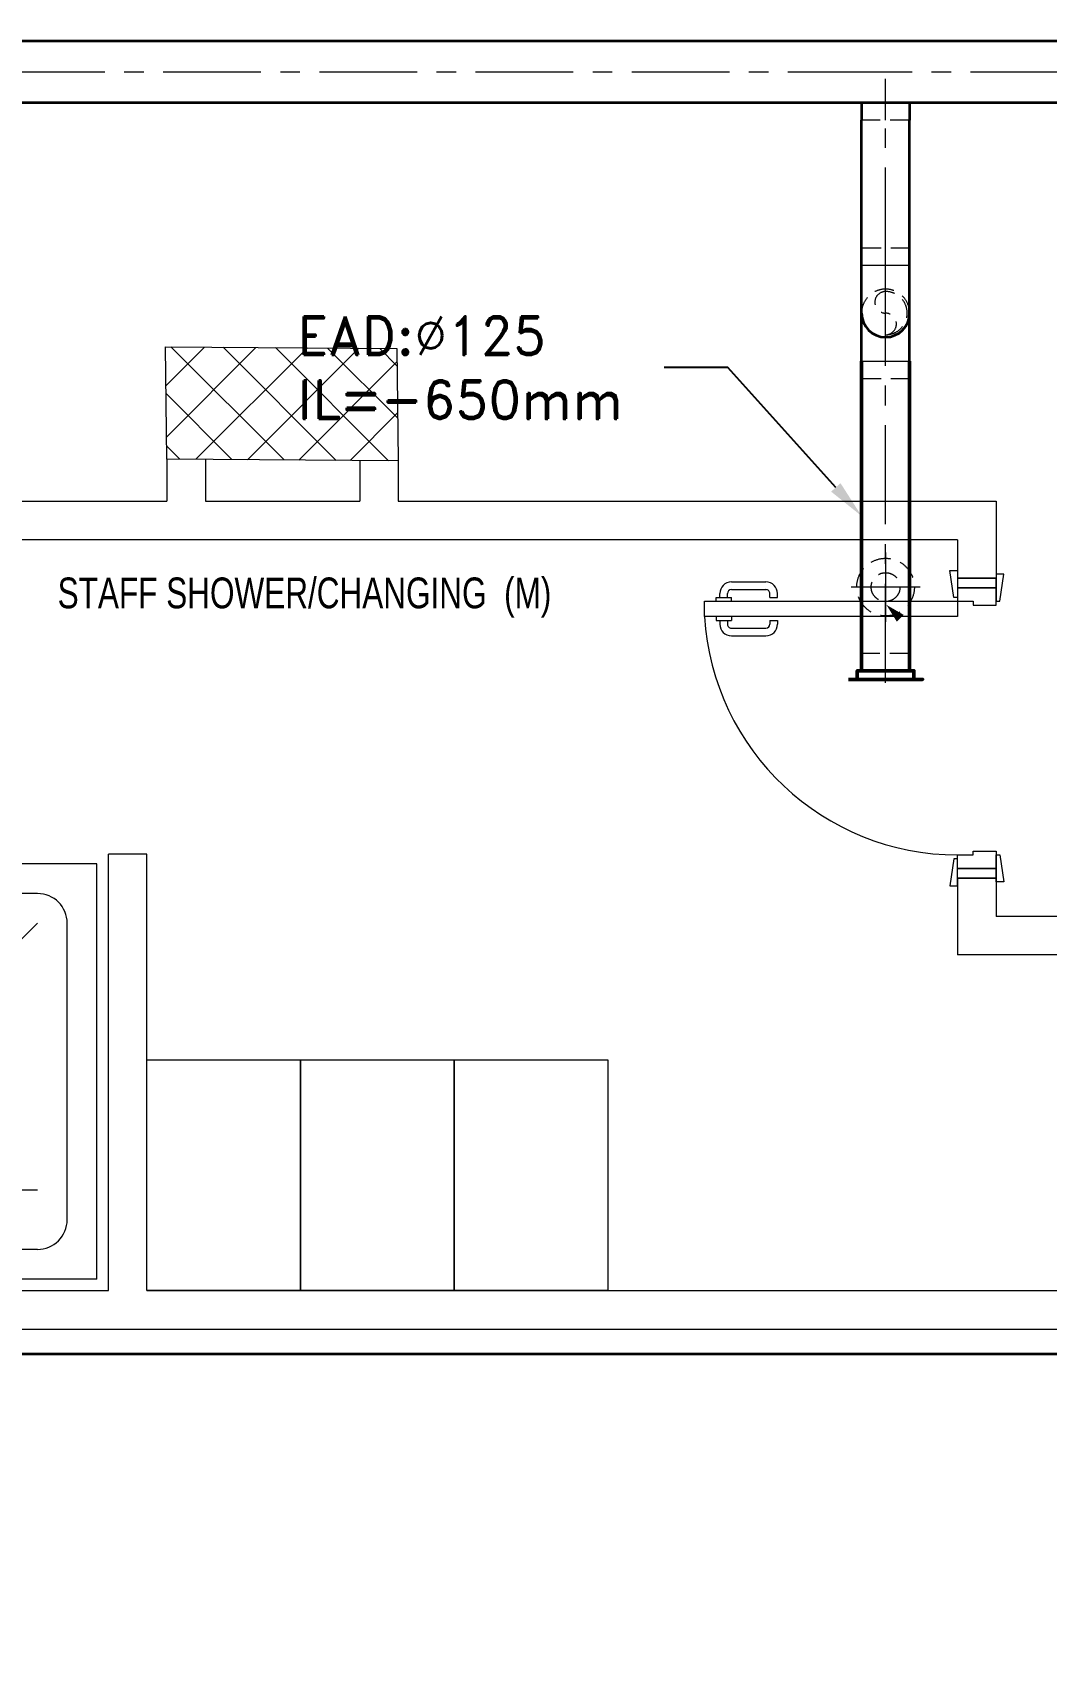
# Model space of a CAD drawing. Header units: millimetres. Extents: x -160614 to 59925, y -157025 to 0.
# Drawn here: x -119886 to -117249, y -104843 to -100571 of the extents above; entities that cross this region are included whole.
import ezdxf
from ezdxf import colors
from ezdxf.entities.mleader import LeaderData, LeaderLine
from ezdxf.math import Vec2, Vec3

# ---------------------------------------------------------------- set-up
doc = ezdxf.new("R2010")
doc.units = ezdxf.units.MM
doc.header["$LTSCALE"] = 8
for name, pattern in [('AXES', [50.800000000000004, 31.75, -6.35, 6.35, -6.35]), ('CACHE', [9.524999999999999, 6.35, -3.175]), ('CENTER', [50.800000000000004, 31.75, -6.35, 6.35, -6.35]), ('HIDDEN', [9.524999999999999, 6.35, -3.175])]:
    doc.linetypes.add(name, pattern=pattern)
for name, color, linetype, lineweight in [('72_EGR_BASE_TEXT', 9, 'Continuous', 5), ('72_EGR_EQP_TAG', 9, 'Continuous', 5), ('C-HYDR-CTCH', 9, 'Continuous', 5), ('Hatch', 9, 'Continuous', 5), ('LOADING', 9, 'Continuous', 5), ('SANIT', 9, 'Continuous', 5), ('Structure', 9, 'Continuous', 5), ('Walls', 9, 'Continuous', 5), ('Wooden Joinery', 9, 'Continuous', 5)]:
    doc.layers.add(name, color=color, linetype=linetype, lineweight=lineweight)
for name, color, linetype in [('A-EXH', 1, 'Continuous'), ('A-EXH-registers', 1, 'Continuous'), ('A-EXH-texts', 1, 'Continuous'), ('A-EXH-thin', 8, 'Continuous'), ('AC-EXHAUST-TXT', 25, 'Continuous'), ('M-VAC_DUCT_EXHAUST', 1, 'Continuous'), ('REF', 42, 'Continuous')]:
    doc.layers.add(name, color=color, linetype=linetype)
doc.styles.add('ROMAND', font='romand.shx')
doc.styles.add('X3G_ENTITY_258862', font='swisscl.ttf', dxfattribs={"height": 200})

# ---------------------------------------------------------------- blocks, each defined once
blk = doc.blocks.new('A$C72370EFE')
at = {"layer": 'Wooden Joinery'}
for p, q in [((-0.009999999999990905, -0.03999999999999915), (-0.01999999999998181, -0.03999999999999915)), ((-0.009999999999990905, -0.03000000000000114), (-0.01000000000010459, -0.07000000000000028)), ((0, -0.03000000000000114), (-0.009999999999990905, -0.03000000000000114)), ((0.04000000000019099, -0.03000000000000114), (0.0500000000001819, -0.03000000000000114)), ((0.0500000000001819, -0.03000000000000114), (0.05000000000029559, -0.07000000000000028)), ((0.0500000000001819, -0.03999999999999915), (0.0600000000001728, -0.03999999999999915)), ((-0.04999999999995453, -0.07000000000000028), (-0.04999999999984084, -0.1600000000000037)), ((-0.02999999999997272, -0.07000000000000028), (-0.02999999999985903, -0.1600000000000037)), ((-0.009999999999990905, -0.06000000000000227), (-0.01999999999998181, -0.06000000000000227)), ((0, -0.07000000000000028), (-0.009999999999990905, -0.07000000000000028)), ((0.04000000000019099, -0.07000000000000028), (0.0500000000001819, -0.07000000000000028)), ((0.0500000000001819, -0.06000000000000227), (0.0600000000001728, -0.06000000000000227)), ((0.07000000000016371, -0.07000000000000028), (0.07000000000005002, -0.1600000000000037)), ((0.09000000000014552, -0.07000000000000028), (0.09000000000003183, -0.1600000000000037)), ((-0.009999999999877218, -0.1700000000000017), (-0.01999999999986812, -0.1700000000000017)), ((-0.009999999999877218, -0.1700000000000017), (-0.009999999999877218, -0.1900000000000048)), ((0.05000000000006821, -0.1700000000000017), (0.06000000000005912, -0.1700000000000017)), ((0.05000000000006821, -0.1700000000000017), (0.05000000000006821, -0.1900000000000048)), ((-0.009999999999877218, -0.1900000000000048), (-0.01999999999986812, -0.1900000000000048)), ((0.05000000000006821, -0.1900000000000048), (0.06000000000005912, -0.1900000000000048))]:
    blk.add_line(p, q, dxfattribs=at)
for centre, radius, start, end in [((-0.01999999999998181, -0.07000000000000028), 0.03, 90, 180), ((0.0600000000001728, -0.07000000000000028), 0.03, 0, 90), ((-0.01999999999998181, -0.07000000000000028), 0.01, 90, 180), ((0.0600000000001728, -0.07000000000000028), 0.01, 0, 90), ((-0.01999999999986812, -0.1600000000000037), 0.03, 180, 270), ((-0.01999999999986812, -0.1600000000000037), 0.01, 180, 270), ((0.06000000000005912, -0.1600000000000037), 0.01, 270, 0), ((0.06000000000005912, -0.1600000000000037), 0.03, 270, 0)]:
    blk.add_arc(centre, radius, start, end, dxfattribs=at)
blk = doc.blocks.new('A$C268A7CF0')
at = {"layer": 'Wooden Joinery'}
for points in [[(80.00399540620856, 758.7808040424279), (80.00399540620856, 768.78128367303), (10.00063799135387, 778.7817633039231), (10.00063799135387, 758.7808040424279)], [(739.9982398385182, 758.7808040423115), (739.9982398385182, 768.78128367303), (810.0015972533729, 778.7817633038067), (810.0015972531401, 758.7808040423697)], [(70.0035157755483, 658.780804042457), (70.0035157755483, 648.7803244116803), (0.0001583604607731104, 638.7798447810783), (0.0001583604607731104, 658.780804042457)], [(120.0059139293153, 658.7808040423406), (120.0059139306541, -7.697787077631801e-05), (80.00399540778017, -7.697792898397893e-05), (80.00399540644139, 658.780804042457)], [(749.9987194696441, 658.7808040423406), (749.9987194696441, 648.7803244117385), (820.002076884266, 638.7798447810201), (820.002076884266, 658.780804042457)]]:
    blk.add_lwpolyline(points, close=True, dxfattribs=at)
for points in [[(45.00231669913046, 658.7808040423988), (45.00231669913046, 758.7808040424279), (20.00111762224697, 758.7808040425443), (20.0011176224798, 658.7808040425734), (45.00231669913046, 658.7808040423988)], [(45.00231669889763, 658.7808040426899), (80.00399540644139, 658.780804042457), (80.00399540644139, 698.7827225655637), (90.00447503710166, 698.7827225652145), (90.00447503733449, 758.7808040426607), (45.00231669913046, 758.7808040424279), (45.00231669889763, 658.7808040426899)], [(774.9999185458291, 658.780804042457), (739.9982398385182, 658.7808040422824), (739.9982398382854, 698.7827225655055), (729.9977602078579, 698.7827225652727), (729.9977602073923, 758.7808040424861), (774.9999185453635, 758.7808040425443), (774.9999185458291, 658.780804042457)], [(774.9999185455963, 658.780804042457), (774.9999185453635, 758.7808040425443), (800.001117622247, 758.7808040424861), (800.0011176224798, 658.7808040423988), (774.9999185455963, 658.780804042457)]]:
    blk.add_lwpolyline(points, dxfattribs=at)
blk.add_arc((80.00399540644139, 658.7808040424061), 659.9942444320768, 273.4747979905363, 0, dxfattribs=at)
at = {"layer": 'Wooden Joinery', "xscale": 999.9999999998854, "yscale": 999.9999999998854, "zscale": 999.9999999998854, "rotation": 180}
blk.add_blockref('A$C72370EFE', (120.0059139308869, -7.697775436099619e-05), dxfattribs=at)
blk = doc.blocks.new('A$C47696aed')
at = {"layer": 'Hatch'}
h = blk.add_hatch(dxfattribs=at)
h.set_pattern_fill('ANSI37', color=256, scale=30)
h.set_pattern_definition([(45, (0, 0), (-67.35192090801866, 67.35192090801866), []), (135, (0, 0), (-67.35192090801866, -67.35192090801864), [])])
h.paths.add_polyline_path([(50952.65890286537, 21917.90117246215), (50348.72306925309, 21909.74587517308), (50352.61760289129, 21621.33843560587), (50956.55343653914, 21629.49373293482)])
h.paths.add_polyline_path([(43791.89540090831, 21910.13626871398), (43208.39156583045, 21904.72568193334), (43188.46127167926, 21613.33456440386), (43771.96510675712, 21618.74515118473)])
h.paths.add_polyline_path([(29414.94768239791, 21902.76746834489), (28815.84806079185, 21898.68783707242), (28810.13874411537, 21605.63425206556), (29409.23836577218, 21609.71388330683)])
h.paths.add_polyline_path([(36600.15027514659, 21904.93568402808), (35998.96405953518, 21897.44341075025), (35990.7440224078, 21611.78551922669), (36591.93023801921, 21619.27779250452)])
h.paths.add_polyline_path([(22195.711284091, 21912.03166619618), (21589.25982243335, 21890.17703984305), (21603.79236787627, 21597.64019584912), (22210.24382950296, 21619.49482215126)])
h.paths.add_polyline_path([(15459.09601511549, 21901.65291435295), (14237.15456092265, 21925.59205384576), (14230.73345924378, 21629.45733883325), (15452.6749134874, 21605.51819930947)])
h.paths.add_polyline_path([(15473.19471376156, 14701.56249209866), (14258.19266025955, 14685.84594365326), (14244.72114109108, 14393.41044957307), (15459.72319467506, 14409.1269980385)])
h.paths.add_polyline_path([(15447.11996749369, 7508.402531788915), (14244.04364118952, 7492.405785581917), (14238.33432461926, 7199.352200535828), (15441.41065086798, 7215.348946750863)])
h.paths.add_polyline_path([(15465.63960820156, 309.6858390090056), (14268.95654949057, 298.2553099577781), (14271.76910867799, 3.803327153204009), (15468.45216735778, 15.23385615343796)])
h.paths.add_polyline_path([(7830.616258125294, 311.793869010402), (7227.060697460089, 308.094510771567), (7237.70771341864, 22.62184820999028), (7841.263274032848, 26.321206479799)])
h.paths.add_polyline_path([(7815.177747422822, 7509.79877678794), (7218.354856322978, 7511.359757025028), (7218.237390204333, 7210.198693469865), (7815.060281253413, 7208.637713263512)])
h.paths.add_polyline_path([(7825.051300763618, 14699.3597865398), (7205.758578153327, 14700.59416233585), (7195.164288483786, 14397.63416323066), (7814.457011074301, 14396.39978751633)])
h.paths.add_polyline_path([(7801.739301570226, 21878.73653883673), (7201.079641937271, 21893.19244854827), (7197.456919316894, 21603.55150551582), (7798.116578867892, 21589.09559578425)])
h.paths.add_polyline_path([(602.6472432142982, 21876.85598163982), (-0.001488337053160649, 21899.56074538711), (1.875025053050194, 21611.24585035467), (604.5237566044161, 21588.54108660738)])
h.paths.add_polyline_path([(610.3638571500851, 7498.560115361353), (8.32448107311211, 7491.589490585211), (11.70087736262212, 7199.976667811396), (613.7402535262518, 7206.947292556519)])
h.paths.add_polyline_path([(627.8726603421455, 303.9411883235443), (29.48482373845764, 302.9426870569623), (34.34494512947276, 2.254511000355706), (632.7327817329206, 3.253012267403392)])
h.paths.add_polyline_path([(22214.579397097, 317.2174509044307), (21608.88848152617, 304.2747025873941), (21614.60176341841, 3.064878029519605), (22220.29267904023, 16.00762631557518)])
h.paths.add_polyline_path([(22208.06104650651, 7509.692103336565), (21613.67778440121, 7492.126863068665), (21615.78000571065, 7195.545372270743), (22210.16326784715, 7213.1106125894)])
h.paths.add_polyline_path([(22199.34692327329, 14717.72705893009), (21600.38867711509, 14710.04464918235), (21604.39563797368, 14409.8781215765), (22203.35388416285, 14417.56053137523)])
h.paths.add_polyline_path([(29399.66750759375, 14702.44688404421), (28797.72565343487, 14707.13775532017), (28801.97151180845, 14415.02994536212), (29403.91336601786, 14410.33907405473)])
h.paths.add_polyline_path([(29403.40066873003, 7519.803772830868), (28799.55744955875, 7502.214949066518), (28812.9979369659, 7202.141036008017), (29413.0970021314, 7223.191262779987)])
h.paths.add_polyline_path([(29419.54605692672, 303.7849725198466), (28815.68842769251, 310.3802863666751), (28813.29913857579, 24.67363384062992), (29417.15676781023, 18.07831999403425)])
h.paths.add_polyline_path([(36618.02385220304, 314.2458957131021), (36020.72316604503, 299.6894409519155), (36029.70771449502, -0.004199135113594821), (36627.00840060203, 14.55225565703586)])
h.paths.add_polyline_path([(36610.73667342984, 7502.578379449667), (36009.4578434038, 7504.519632709214), (36010.57381078927, 7207.292859660694), (36611.85264084628, 7205.351606452141)])
h.paths.add_polyline_path([(36574.25190127268, 14706.41894276603), (35993.40506970347, 14711.10490650241), (36013.1053391262, 14421.26891946048), (36593.95217069518, 14416.58295572386)])
h.paths.add_polyline_path([(43777.60976200271, 14705.69125746773), (43180.03123245714, 14719.43538219645), (43182.04912134632, 14427.51770865754), (43779.62765115742, 14413.77358389268)])
h.paths.add_polyline_path([(43778.63715867838, 7507.120847694809), (43210.20746167819, 7499.526144873118), (43212.03521401528, 7205.380501860986), (43780.46491111722, 7212.975204620743)])
h.paths.add_polyline_path([(43815.69234047201, 309.9641928793826), (43210.43045880413, 307.3081316433345), (43211.76684186887, 2.773851530393586), (43817.02872343501, 5.429912829073146)])
h.paths.add_polyline_path([(50989.89646114851, 309.4803125930484), (50401.94159457088, 325.5450213535223), (50388.73906247644, 18.31921976106605), (50976.69392905431, 2.254511000821367)])
h.paths.add_polyline_path([(50974.12643849663, 7508.860029341886), (50370.89691945701, 7509.950705887522), (50368.93175683683, 7213.435717841612), (50972.16127587669, 7212.345041296208)])
at = {"layer": 'C-HYDR-CTCH', "color": 4, "flags": 128}
blk.add_lwpolyline([(28797.72565343487, 14707.13775532017), (29399.66750759375, 14702.44688404421), (29403.91336601786, 14410.33907405473), (28801.97151180846, 14415.02994536213), (28797.72565343487, 14707.13775532017)], dxfattribs=at)
blk = doc.blocks.new('SHOWER TRAY 80x80')
at = {"layer": 'SANIT'}
for p, q in [((0, 0), (0, 0.8000000000000007)), ((0.799999999999983, 0.8000000000000007), (-3.552713678800501e-15, 0.7999999999999972)), ((0.7999999999999794, 7.105427357601002e-15), (0.799999999999983, 0.8000000000000007)), ((0.1142857142856926, 0.7428571428571544), (0.6857142857142691, 0.7428571428571615)), ((0.05714285714283207, 0.4124033613445377), (0.05714285714283207, 0.685714285714301)), ((0.7428571428571153, 0.1142857142857174), (0.7428571428571296, 0.6857142857143081)), ((0.2285714285714064, 0.6285714285714441), (0.6857142857142655, 0.6285714285714441)), ((0.1714285714285531, 0.1142857142857068), (0.1714285714285531, 0.5714285714285836)), ((0.2285714285714064, 0.5714285714285836), (0.6857142857142655, 0.1142857142857245)), ((0.01000000000000512, 0.4549999999999912), (0.01000000000000512, 0.4750000000000014)), ((0.01631966011248664, 0.4750000000000014), (0.01000000000000512, 0.4750000000000014)), ((0.01249999999998863, 0.4549999999999912), (0.01000000000000512, 0.4549999999999912)), ((0.01249999999998863, 0.3349999999999866), (0.01249999999998863, 0.4649999999999963)), ((0.04249999999998977, 0.413264705882348), (0.04249999999998977, 0.4649999999999963)), ((0.08950000000000102, 0.4104999999999919), (0.03164137928153821, 0.4139034482775585)), ((0.1099999999999994, 0.3999999999999986), (0, 0.3999999999999986)), ((0.06674858673548556, 0.3727685026005716), (0.02709900889367134, 0.3938940117229563)), ((0.04073028667295375, 0.3866311933336917), (0.0316413792811403, 0.3860965517224102)), ((0.07150997231136103, 0.3807923120500973), (0.03344981494325339, 0.4058135719738871)), ((0.04249999999998977, 0.3349999999999866), (0.04249999999998977, 0.3856882805192541)), ((0.0608299165623265, 0.3878135245036631), (0.08949999999998681, 0.3894999999999911)), ((0.05714285714283562, 0.1142857142857068), (0.05714285714283207, 0.3778864871840746)), ((0.01000000000000512, 0.345000000000006), (0.01000000000000512, 0.3249999999999957)), ((0.01249999999998863, 0.345000000000006), (0.01000000000000512, 0.345000000000006)), ((0.01631966011248664, 0.3250000000000099), (0.01000000000000512, 0.3250000000000099)), ((0.1142857142856961, 0.05714285714285339), (0.6857142857142584, 0.05714285714286405)), ((0, 0), (0.7999999999999794, 7.105427357601002e-15))]:
    blk.add_line(p, q, dxfattribs=at)
blk.add_circle((0.1714285714285531, 0.6285714285714441), 0.02857142857142873, dxfattribs=at)
for centre, radius, start, end in [((0.1142857142856926, 0.685714285714301), 0.05714285714285747, 90, 180), ((0.6857142857142691, 0.6857142857143081), 0.05714285714285747, 359.9999999999992, 90), ((0, 0.4750000000000014), 0.009999999999999787, 0, 90.00000000000263), ((0.0274999999999892, 0.4649999999999963), 0.01499999999999968, 0, 180), ((0, 0.4549999999999912), 0.009999999999999787, 269.9999999999973, 0), ((0.03000000000000114, 0.3999999999999844), 0.0175000000000054, 49.63201498841951, 309.2525527154357), ((0.03000000000000114, 0.3999999999999986), 0.0140000000000029, 83.2670787910549, 276.732921207356), ((0.03000000000000114, 0.3999999999999986), 0.006760091880911086, 54.04227897446988, 244.5873310711967), ((0.06912927952342329, 0.3767804073253345), 0.004665091389374755, 239.3148050232749, 59.31480502755438), ((0.08950000000000102, 0.3999999999999844), 0.01049999999999862, 270, 90.00000000010422), ((0, 0.345000000000006), 0.009999999999999787, 0, 90.00000000000263), ((0, 0.3250000000000099), 0.009999999999999787, 269.9999999999973, 0), ((0.0274999999999892, 0.3349999999999866), 0.01499999999999968, 180, 0), ((0.1142857142856961, 0.1142857142857068), 0.05714285714285747, 179.9999999999998, 270), ((0.6857142857142584, 0.1142857142857174), 0.05714285714285747, 270, 359.9999999999996)]:
    blk.add_arc(centre, radius, start, end, dxfattribs=at)
blk = doc.blocks.new('GF1')
at = {"layer": 'LOADING', "color": 9}
for points in [[(-119189.3671013069, -103842.6130425801), (-119589.3671013069, -103842.6130425801), (-119589.3671013069, -103242.6130425801), (-119189.3671013069, -103242.6130425801)], [(-118789.3671013069, -103842.6130425801), (-119189.3671013069, -103842.6130425801), (-119189.3671013069, -103242.6130425801), (-118789.3671013069, -103242.6130425801)], [(-118389.3671013069, -103842.6130425801), (-118789.3671013069, -103842.6130425801), (-118789.3671013069, -103242.6130425801), (-118389.3671013069, -103242.6130425801)]]:
    blk.add_lwpolyline(points, close=True, dxfattribs=at)
at = {"layer": 'Walls', "color": 9}
for p, q in [((-119536.7405346296, -101679.8376082007, 5.889685836021185e-07), (-119536.7405346296, -101789.5051247197, 5.889685836021185e-07)), ((-119436.7405346296, -101680.6168979734, 5.889685836021185e-07), (-119436.7405346296, -101789.5051247197, 5.889685836021185e-07)), ((-119034.7986804202, -101683.7491897354, 5.89026791263032e-07), (-119034.7986804202, -101789.5051247197, 5.89026791263032e-07)), ((-118934.7986804202, -101684.5284795081, 5.89026791263032e-07), (-118934.7986804202, -101789.5051247197, 5.89026791263032e-07)), ((-123079.3671013078, -101789.505124718), (-119536.7405346296, -101789.5051247197, 5.889685836021183e-07)), ((-119436.7405346296, -101789.5051247197, 5.889685836021185e-07), (-119034.7986804202, -101789.5051247197, 5.89026791263032e-07)), ((-118934.7986804202, -101789.5051247197, 5.890267912630326e-07), (-117379.3671013078, -101789.5051247197)), ((-117379.3671013078, -101789.5051247197), (-117379.3671013078, -101989.5051247198)), ((-117479.3671013078, -101889.5051247197), (-120829.3671013078, -101889.5051247196)), ((-117479.3671013078, -101889.5051247197), (-117479.3671013078, -101989.50512472)), ((-117479.3671013078, -101989.50512472), (-117379.3671013078, -101989.5051247198)), ((-119589.3671013069, -102707.6130425741), (-119689.3671013069, -102707.6130425741)), ((-119689.3671013069, -103842.6130425739), (-119689.3671013069, -102707.6130425741)), ((-119589.3671013069, -103842.6130425739), (-119589.3671013069, -102707.6130425741)), ((-117479.3671013074, -102769.50512472), (-117479.3671013078, -102969.5051247197)), ((-117479.367101306, -102769.50512472), (-117379.367101306, -102769.5051247198)), ((-117379.3671013078, -102769.5051247198), (-117379.3671013078, -102869.5051247197)), ((-116179.3671013078, -102869.5051247197), (-117379.3671013078, -102869.5051247197)), ((-116829.3671013078, -102969.5051247197), (-117479.3671013078, -102969.5051247197)), ((-120829.3671013078, -103842.6130425801), (-119689.3671013069, -103842.6130425801)), ((-119589.3671013069, -103842.6130425801), (-116829.3671013078, -103842.6130425801)), ((-128624.3671013162, -103942.6130425801), (-102939.3671013078, -103942.6130425808))]:
    blk.add_line(p, q, dxfattribs=at)
at = {"layer": 'SANIT', "color": 9, "xscale": 1350.000000000878, "yscale": 1350.000000000878, "zscale": 1350.000000000878, "rotation": 90.00000000000001}
blk.add_blockref('SHOWER TRAY 80x80', (-119719.3671013069, -103812.6130425741), dxfattribs=at)
at = {"layer": 'Structure', "color": 9}
blk.add_blockref('A$C47696aed', (-148338.7120464381, -116094.8675535629, 5.889685836021185e-07), dxfattribs=at)
at = {"layer": 'Wooden Joinery', "color": 9, "rotation": 270}
blk.add_blockref('A$C268A7CF0', (-118138.1479053501, -101969.5040070976), dxfattribs=at)
at = {"layer": '72_EGR_BASE_TEXT', "color": 9, "insert": (-119178.9546971474, -101987.9561948196, 5.890267910826207e-07), "char_height": 80, "attachment_point": 2, "style": 'X3G_ENTITY_258862'}
blk.add_mtext('STAFF SHOWER/CHANGING  (M)', dxfattribs=at)

msp = doc.modelspace()

# ---------------------------------------------------------------- linework, layer by layer
at = {"layer": 'A-EXH', "color": 9, "linetype": 'CENTER', "lineweight": 15}
msp.add_line((-117666.8853503436, -100798.217486432), (-117666.8853503437, -100690.7174864319), dxfattribs=at)
at = {"layer": 'A-EXH', "lineweight": 35}
for p, q in [((-117729.3853503436, -100753.217486432), (-117729.3853503436, -100798.217486432)), ((-117604.3853503436, -100753.217486432), (-117604.3853503436, -100798.217486432)), ((-117729.3853503437, -101175.4052932937), (-117729.3853503436, -100798.217486432)), ((-117604.3853503437, -101175.4052932937), (-117604.3853503436, -100798.217486432)), ((-117729.3853503437, -101300.4052932938), (-117729.3853503437, -101175.4052932937)), ((-117604.3853503437, -101300.4052932938), (-117604.3853503437, -101175.4052932937)), ((-117729.3853503437, -101425.4052932938), (-117729.3853503437, -101300.4052932938)), ((-117604.3853503437, -101425.4052932938), (-117604.3853503437, -101300.4052932938))]:
    msp.add_line(p, q, dxfattribs=at)
at = {"layer": 'A-EXH', "color": 9, "linetype": 'HIDDEN', "lineweight": 15}
msp.add_line((-117604.3853503436, -100798.217486432), (-117729.3853503436, -100798.217486432), dxfattribs=at)
at = {"layer": 'A-EXH', "lineweight": 50, "ltscale": 1.014}
for p, q in [((-117729.3853503437, -102230.3409440947), (-117729.3853503437, -101425.4052932938)), ((-117604.3853503437, -102230.3409440947), (-117604.3853503437, -101425.4052932938))]:
    msp.add_line(p, q, dxfattribs=at)
msp.add_lwpolyline([(-117763.1353503437, -102252.8409441022), (-117740.6353503437, -102252.8409441022), (-117740.6353503437, -102230.3409440947), (-117593.1353503437, -102230.3409440947), (-117593.1353503437, -102252.8409441022), (-117570.6353503437, -102252.8409441022), (-117740.6353503437, -102252.8409441022)], dxfattribs=at)
at = {"layer": 'A-EXH', "lineweight": 35}
msp.add_arc((-117666.8853503437, -101300.4052932938), 62.5, 180, 0, dxfattribs=at)
at = {"layer": 'A-EXH-registers', "linetype": 'CACHE', "lineweight": 20, "ltscale": 1.031}
for radius in [75, 37.5]:
    msp.add_circle((-117666.8853503437, -102012.8143211809), radius, dxfattribs=at)
at = {"layer": 'A-EXH-texts', "linetype": 'Continuous', "lineweight": 20, "ltscale": 1.014}
msp.add_lwpolyline([(-117079.0587136467, -102628.7794301676, 0, 0, 0), (-117664.7208095929, -102059.0205413296, 0, 0, 0), (-117664.7208095929, -102059.0205413296, 0, 25, 0), (-117628.8822344879, -102093.8859472876, 0, 0, 0)], format="xyseb", dxfattribs=at)
at = {"layer": 'A-EXH-thin', "linetype": 'AXES', "lineweight": 15}
for p, q in [((-117666.8853503437, -101175.4052932937), (-117666.8853503436, -100798.217486432)), ((-117666.8853503437, -101300.4052932938), (-117666.8853503437, -101175.4052932937)), ((-117666.8853503437, -101425.4052932938), (-117666.8853503437, -101300.4052932938))]:
    msp.add_line(p, q, dxfattribs=at)
at = {"layer": 'A-EXH-thin', "linetype": 'CACHE', "lineweight": 15}
for p, q in [((-117729.3853503437, -101130.4052932937), (-117604.3853503437, -101130.4052932937)), ((-117729.3853503437, -101470.4052932938), (-117604.3853503437, -101470.4052932938))]:
    msp.add_line(p, q, dxfattribs=at)
at = {"layer": 'A-EXH-thin', "linetype": 'Continuous', "lineweight": 15}
for p, q in [((-117729.3853503437, -101175.4052932937), (-117604.3853503437, -101175.4052932937)), ((-117729.3853503437, -101425.4052932938), (-117604.3853503437, -101425.4052932938))]:
    msp.add_line(p, q, dxfattribs=at)
at = {"layer": 'A-EXH-thin', "linetype": 'AXES', "lineweight": 20, "ltscale": 1.014}
msp.add_line((-117666.8853503437, -102261.5909440947), (-117666.8853503437, -101425.4052932938), dxfattribs=at)
at = {"layer": 'A-EXH-thin', "linetype": 'AXES', "lineweight": 20, "ltscale": 1.031}
for p, q in [((-117666.8853503437, -101922.8143211735), (-117666.8853503437, -102102.8143211735)), ((-117576.8853504033, -102012.8143211809), (-117756.8853503437, -102012.8143211735))]:
    msp.add_line(p, q, dxfattribs=at)
at = {"layer": 'A-EXH-thin', "linetype": 'CACHE', "lineweight": 20, "ltscale": 1.014}
msp.add_line((-117604.3853503437, -102185.3409440947), (-117729.3853503437, -102185.3409440947), dxfattribs=at)
at = {"layer": 'A-EXH-thin', "linetype": 'CACHE', "lineweight": 15}
msp.add_lwpolyline([(-117666.8853503437, -101356.6552932938, 0.9999999999999999), (-117666.8853503437, -101244.1552932938, 0.9999999999999999), (-117666.8853503437, -101300.4052932938, -1), (-117666.8853503437, -101356.6552932938, -1)], format="xyb", dxfattribs=at)
msp.add_arc((-117666.8853503437, -101300.4052932938), 62.5, 0, 180, dxfattribs=at)
at = {"layer": 'M-VAC_DUCT_EXHAUST', "lineweight": 35}
for p, q in [((-117666.8853503436, -100593.217486432), (-125067.2051869917, -100593.217486432)), ((-116785.2849339672, -100593.217486432), (-117666.8853503436, -100593.217486432)), ((-117666.8853503436, -100753.217486432), (-125067.2051869917, -100753.217486432)), ((-116785.2849339672, -100753.217486432), (-117666.8853503436, -100753.217486432))]:
    msp.add_line(p, q, dxfattribs=at)
at = {"layer": 'M-VAC_DUCT_EXHAUST', "color": 9, "linetype": 'CENTER', "lineweight": 15}
for p, q in [((-117666.8853503436, -100673.217486432), (-125067.2051869917, -100673.217486432)), ((-116785.2849339672, -100673.217486432), (-117666.8853503436, -100673.217486432))]:
    msp.add_line(p, q, dxfattribs=at)
at = {"layer": 'REF', "lineweight": 35}
msp.add_line((-115372.5781496174, -104007.7623265125), (-120954.8782547353, -104007.7623265125), dxfattribs=at)

# ---------------------------------------------------------------- block references
at = {"layer": '72_EGR_EQP_TAG'}
msp.add_blockref('GF1', (0, 0), dxfattribs=at)

# ---------------------------------------------------------------- leaders
at = {"layer": 'AC-EXHAUST-TXT'}
ml = msp.add_multileader_mtext('Standard', dxfattribs=at)
ml.set_content('{\\C152;\\c12285479;EAD:%%C125}\\P{\\C1;IL=-650mm}', color=256, style='ROMAND')
ml.set_leader_properties(color=256)
ml.build(insert=Vec2(0, 0))
ml.multileader.update_dxf_attribs({"text_left_attachment_type": 2, "text_right_attachment_type": 2, "dogleg_length": 487.7051664219338, "arrow_head_size": 100})
ctx = ml.context
ctx.base_point, ctx.char_height, ctx.arrow_head_size, ctx.landing_gap_size, ctx.plane_origin, ctx.plane_x_axis, ctx.plane_y_axis = Vec3(-119247.5971619883, -101442.125301714, 4.194520057887719e-09), 100, 100, 50, Vec3(-114244.9952816845, -106752.568131108, -1.154786174164732e-08), Vec3(0.9999999999453071, -1.045877037983423e-05, 3.383039458371172e-23), Vec3(1.045877037983423e-05, 0.9999999999453071, 2.964448994077269e-12)
ctx.left_attachment, ctx.right_attachment = 2, 2
notes = []
notes.append((ctx, [(1, (1, 1, 0), (-118077.2691917066, -101442.1375419055, 4.194520057927312e-09), (-0.9999999999453071, 1.045877037983423e-05, -3.383039458371172e-23), 165.5660655838383, [(2, [(-117729.3853503437, -101827.8731186942, 3.051037401381441e-09)], 0, [])])]))
ctx.mtext.insert, ctx.mtext.text_direction, ctx.mtext.rotation, ctx.mtext.flow_direction, ctx.mtext.extrusion = Vec3(-119197.5957674883, -101308.7924913265, 4.58977992376638e-09), Vec3(0.9999999999453071, -1.045877037983423e-05, 3.383039458371172e-23), 6.283174848409206, 5, Vec3(-3.100452516275057e-17, -2.964448993913593e-12, 1)
for ctx, leaders in notes:
    for number, flags, end, landing, length, lines in leaders:
        leader = LeaderData()
        leader.index, (leader.has_last_leader_line, leader.has_dogleg_vector, leader.attachment_direction) = number, flags
        leader.last_leader_point, leader.dogleg_vector, leader.dogleg_length = Vec3(end), Vec3(landing), length
        for number, points, colour, breaks in lines:
            line = LeaderLine()
            line.index, line.vertices, line.color, line.breaks = number, Vec3.list(points), colors.encode_raw_color(colour), breaks
            leader.lines.append(line)
        ctx.leaders.append(leader)

doc.saveas('drawing.dxf')
